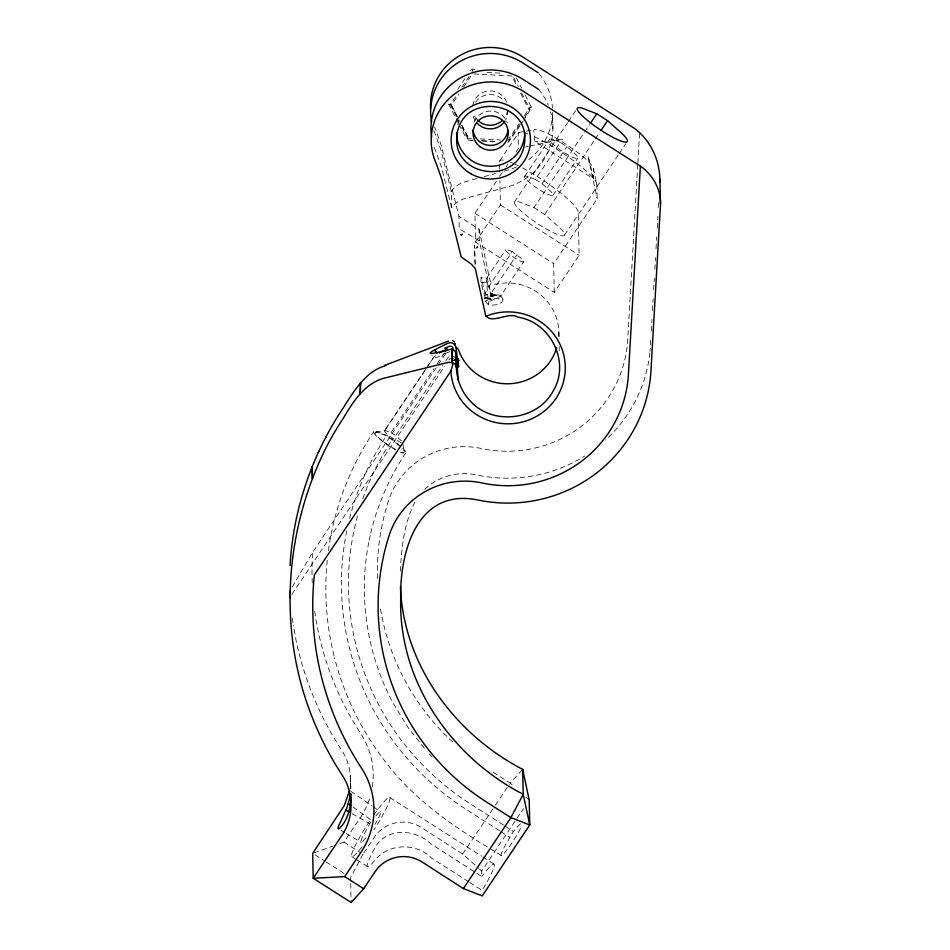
<?xml version="1.0" encoding="UTF-8"?>
<svg xmlns="http://www.w3.org/2000/svg" width="950" height="950" viewBox="0 0 950 950"><rect width="100%" height="100%" fill="white"/><g stroke="black" fill="none" stroke-linecap="round" stroke-linejoin="round"><path stroke-width="0.71" stroke-dasharray="4.75 3.56" d="M350.55 788.559L350.55 780.449M350.538 788.666C351.369 775.366 349.351 761.556 341.727 750.322A334.483 326.919 -1.2 0 1 308.916 685.116A328.747 321.326 -1.2 0 1 295.818 639.101L293.431 625.623M400.294 571.223C401.601 547.081 404.213 521.609 415.981 500.08M472.411 71.582L472.518 69.243L476.876 69.481M458.375 123.037L448.851 104.595L448.97 102.374M475.748 248.639L476.532 247.107L477.565 246.727L477.791 247.606C476.14 249.173 475.024 247.309 475.997 248.294L477.565 246.727M525.196 94.976L531.549 107.576L524.02 119.759M637.759 164.564L627.701 339.863A120.579 117.859 -1.2 0 1 481.258 448.459A79.361 77.567 -1.2 0 0 388.384 501.113A240.35 234.923 -1.2 0 0 377.625 581.578M637.842 163.091L639.623 132.157M650.774 339.981L650.441 345.871A143.248 140.018 -1.2 0 1 650.014 351.369M651.284 331.146L651.961 319.366M652.46 310.531L653.137 298.751M653.648 289.916L654.324 278.136M654.835 269.301L655.512 257.521M656.011 248.686L656.688 236.906M657.198 228.071L657.875 216.291M658.386 207.456L658.801 200.094M327.263 560.31C323.879 593.073 326.479 626.418 334.661 658.314M350.277 785.638L350.538 783.346M328.439 550.561C334.139 508.06 350.027 467.079 373.825 431.454M461.854 235.659L460.738 234.781L461.736 234.009L462.246 234.769L462.769 233.664L461.154 235.576L461.854 235.659L460.999 234.412L461.961 234.507M512.264 251.607L507.941 249.933A10.771 1.876 33.8 0 0 508.44 253.365A10.771 1.876 33.8 0 0 520.968 261.369A10.771 1.876 33.8 0 0 521.336 258.495L512.264 251.607L489.048 286.271L488.537 288.669L486.495 278.54L505.768 249.684M491.34 299.535L489.678 298.169L489.416 299.238C518.688 294.346 491.874 312.811 485.379 301.186C486.827 296.911 473.967 271.391 486.471 278.481C487.101 285.867 487.196 293.479 488.478 300.734L490.687 301.019L500.614 296.067L523.604 261.737M488.989 301.103L488.098 304.736L489.357 301.233M492.231 293.894L496.791 295.284L492.409 296.459L492.231 293.894L490.058 290.641L479.287 240.742L479.037 229.188L458.969 216.351L441.026 144.685L435.729 129.639A59.589 58.247 -1.2 0 1 434.601 127.015M427.939 365.952L433.924 356.963L436.145 355.098M500.614 296.067C499.356 293.123 492.812 297.279 490.675 293.859L489.048 286.271M496.102 295.296L494.606 295.83L494.962 295.141M353.02 807.072L371.759 820.396L363.684 834.812A18.145 2.161 -57.4 0 0 366.712 836.677M362.936 854.252L350.609 877.586L350.704 881.98M520.398 823.793A19.273 2.304 -57.4 0 0 518.973 825.229L513.38 831.369L504.034 847.531A19.273 2.304 -57.4 0 0 506.243 850.808A19.273 2.304 -57.4 0 0 521.716 825.277M292.315 586.957L312.633 552.235L446.168 352.866M405.709 453.055C389.393 477.47 377.447 504.771 370.678 533.354L370.809 532.76L368.636 542.889L368.766 542.296C358.114 596.588 366.914 654.324 393.051 703.071L408.132 727.664L426.407 750.797M425.576 369.431L384.56 430.73L424.65 370.856M426.396 368.196L433.782 357.164M485.272 292.731L486.198 291.674L485.189 292.398L485.83 293.799L485.45 292.042M457.746 89.288L464.918 78.577M455.537 96.769L450.728 103.966L448.851 104.595M461.961 87.174L469.193 76.38M456.368 116.529L450.918 105.984L458.897 94.086M463.671 86.949L470.844 76.237M507.787 140.446L519.08 123.702M524.519 115.461L529.447 108.229L531.323 106.839M507.822 142.369L519.781 124.509M524.566 117.373L529.34 110.236L529.304 108.312L531.549 107.576M520.03 125.709L508.428 142.096M520.826 124.521L523.224 120.947M499.795 160.811L518.439 132.976M522.737 167.972A45.351 7.909 33.8 0 1 532.285 173.434A71.321 12.433 33.8 0 1 540.075 178.339A45.351 7.909 33.8 0 1 578.217 212.171L579.12 255.289L554.266 292.398L475.558 242.072L474.952 213.322L496.589 181.011M502.229 172.591L499.795 176.225L499.676 170.477M506.279 166.547L507.906 164.124M516.004 152.024L518.439 148.39L518.142 134.021A45.351 7.909 33.8 0 1 523.117 132.477M475.558 242.072L500.401 204.963L499.89 180.536M524.685 176.379L549.539 139.27M514.532 201.958L567.542 122.799M568.361 121.576L575.7 110.616M535.384 179.431L542.094 183.718L548.839 189.703A17.005 2.969 33.8 0 1 548.946 194.786A17.005 2.969 33.8 0 1 528.829 181.925A17.005 2.969 33.8 0 1 528.722 176.842L535.384 179.431L560.239 142.334L566.948 146.621L573.693 152.606A17.005 2.969 33.8 0 1 573.788 157.688A17.005 2.969 33.8 0 1 553.672 144.827A17.005 2.969 33.8 0 1 553.565 139.745L560.239 142.334M542.094 183.718L566.948 146.621M533.971 207.575L544.742 214.451L557.199 225.506A30.044 5.237 33.8 0 1 557.389 234.484A30.044 5.237 33.8 0 1 521.847 211.755A30.044 5.237 33.8 0 1 521.657 202.777L533.971 207.575L583.727 133.285M584.547 132.062L589.439 124.759M375.808 432.214L384.916 430.564L391.032 432.618L433.829 368.719M437.119 363.803L444.529 352.747M552.971 195.261L577.826 158.151M401.494 440.942L395.723 435.622L442.569 365.679M445.859 360.774L449.968 354.635M490.675 293.859L491.399 296.602L490.675 293.859L516.966 254.612M544.742 214.451L594.498 140.173M595.317 138.949L599.391 132.857M291.899 594.308L444.754 366.094M564.621 235.03L618.45 154.648M619.269 153.437L625.789 143.688M554.266 292.398L553.66 263.649L597.158 198.716L596.849 184.348L593.584 169.005A34.01 5.926 33.8 0 0 564.977 143.628A59.981 10.462 33.8 0 0 558.422 139.507A34.01 5.926 33.8 0 0 533.829 130.815L534.66 141.206L593.679 178.933L593.584 169.005M339.886 843.588L343.971 842.116L360.228 817.831A79.361 77.567 -1.2 0 0 370.405 795.768M363.755 853.029L374.383 837.164A34.01 33.25 -1.2 0 1 422.429 828.163L462.638 854.074L478.527 868.169M462.638 854.074L494.582 806.372M495.401 805.149L509.331 784.367M468.552 881.707L431.549 858.052C416.053 842.531 388.692 843.078 374.87 860.32A35.15 4.192 -57.4 0 1 374.621 848.492C385.629 826.761 415.684 828.78 431.264 844.182L481.828 876.518L481.709 870.996L516.111 819.624M516.931 818.401L523.486 808.616M492.409 296.459L490.105 296.139L492.242 295.925L493.394 294.595L491.934 294.928L491.566 293.764L491.934 294.928L492.516 294.084M375.749 816.014L377.732 813.829A18.145 2.161 -57.4 0 1 374.965 824.351M493.276 772.35L510.15 783.144L522.678 769.381M424.709 489.404C438.128 476.33 458.221 470.951 476.461 474.893A143.248 140.018 -1.2 0 0 584.678 455.988M494.606 295.83L494.582 295.034L492.991 296.293L492.242 295.925L494.19 294.928M491.934 294.928L492.86 294.31M461.391 235.232L462.246 234.769M488.11 299.737L485.379 301.186L488.205 300.2M470.499 70.241L472.518 69.243M449.908 351.512L447.664 352.569M384.916 430.564L384.489 431.276L385.831 433.081L390.497 437L401.636 442.902M447.308 352.735C442.676 353.269 435.599 361.166 431.965 355.537M492.242 295.925L494.582 295.034M487.968 297.956L484.761 298.312L487.896 297.113L484.69 297.944M490.889 299.511L489.678 298.169L488.062 298.573L485.782 295.961L480.938 277.376M484.227 295.747L487.671 294.476L484.156 295.402M314.034 852.851L333.082 846.023M452.853 360.715L455.086 360.062L453.625 358.328M476.864 178.576L465.441 181.688A26.469 25.876 -1.2 0 0 451.286 191.176L451.63 207.706A26.469 25.876 -1.2 0 1 465.785 198.217L507.217 186.948A62.356 60.943 -1.2 0 0 550.644 111.91M484.013 176.641L495.437 173.529M504.011 171.19L506.872 170.418A62.356 60.943 -1.2 0 0 516.467 166.963M459.052 124.355L466.533 138.843L471.473 138.463M484.761 298.312L487.932 297.576M525.54 146.941L528.378 146.359M529.791 146.062L562.447 139.365L545.585 141.752L534.66 141.206M519.377 132.371L524.97 131.349M526.371 131.1L534.767 129.568M452.794 360.05L455.086 360.062M480.225 138.914L500.638 139.982M472.874 140.279L468.433 140.054L466.533 138.843M481.769 140.731L498.061 141.562M473.896 73.934L511.658 75.976L516.42 85.203M461.807 127.062L468.611 140.244L472.969 140.481M481.686 140.944L497.657 141.811M486.982 72.402L503.013 73.304M481.638 282.494L486.768 282.874L481.591 282.233M401.043 446.726L392.54 439.185L386.662 435.421L378.242 432.143A19.273 3.361 33.8 0 0 376.295 435.943A19.273 3.361 33.8 0 0 395.77 449.92M452.592 356.119L455.098 357.331M488.062 298.573L489.096 299.084M352.117 813.687L369.562 823.674M340.979 830.371L344.779 832.616M346.049 833.364L361.249 842.353M479.287 240.742L459.23 228.796L458.969 216.351M501.457 855.534C457.722 829.492 413.808 800.731 383.325 759.026C360.549 728.935 343.817 694.307 334.507 657.732M500.401 204.963L579.12 255.289M474.952 213.322L553.66 263.649M391.032 432.618L395.723 435.622M503.536 825.075L470.309 803.831A269.527 263.435 -1.2 0 1 358.34 512.952M504.771 825.859L513.38 831.369M499.688 830.822L466.462 809.578A276.557 270.311 -1.2 0 1 347.094 529.209M500.911 831.618L509.532 837.128M389.761 797.466L481.662 856.223M482.909 857.019L494.083 864.168M469.775 882.502L482.113 890.387A35.15 4.192 -57.4 0 0 494.344 864.975A35.15 4.192 -57.4 0 0 481.828 876.518M343.971 842.116L360.561 852.732M351.773 856.591L355.371 858.895M356.571 859.667L367.389 866.578M315.127 854.905L324.912 861.163M326.135 861.947L344.494 873.679M457.009 115.924L450.728 103.966L457.33 116.684M350.883 791.291L372.269 806.051M373.457 806.871L380.594 811.787M399.095 445.491L394.321 441.263L384.916 435.242L379.252 433.046A17.575 3.064 33.8 0 0 377.922 436.952A17.575 3.064 33.8 0 0 396.649 449.991M510.15 783.144L512.264 785.021M526.039 797.24L529.221 800.054M479.584 869.107L481.709 870.996M429.281 753.896L432.143 756.984M500.733 295.486L503.441 300.01M593.679 178.933L587.979 155.693L597.158 198.716M461.949 125.59L468.564 138.308L468.611 140.244M516.349 77.853L521.788 88.397M520.493 93.1L529.34 110.236M461.771 125.151L468.576 138.32M457.045 117.847L459.088 121.79M513.724 77.627L518.308 86.557M521.586 92.922L529.447 108.229M489.678 298.169L490.2 299.428M451.286 191.176L441.144 150.67L435.848 135.624A59.589 58.247 -1.2 0 1 433.723 130.316M451.63 207.706L441.489 167.2L436.204 152.154A59.589 58.247 -1.2 0 1 433.628 145.493M479.037 229.188L489.832 279.787A5.664 5.546 -1.2 0 0 496.565 284.062A51.585 50.421 -1.2 0 1 558.731 337.333M402.657 443.508L404.308 451.238M292.921 622.713L292.113 616.324M460.999 234.412L461.154 235.576M350.764 788.429L350.218 774.107L350.776 788.607L350.574 777.563M475.107 264.136L474.525 245.527L475.142 264.219M558.873 332.061L558.992 337.82M559.182 346.465L559.265 350.787M552.9 128.856L552.556 112.326A62.356 60.943 -1.2 0 1 527.725 160.348M499.558 164.718L499.652 169.041M450.882 104.073L450.918 105.984M350.74 883.453L351.132 902.5M507.549 110.343A17.575 17.171 -1.2 0 1 504.83 117.503M477.47 120.032A17.575 17.171 -1.2 0 1 473.444 113.489M472.708 105.877A17.575 17.171 -1.2 0 1 506.825 102.731M507.704 110.081A17.575 17.171 -1.2 0 1 505.59 119.997M475.154 120.579A17.575 17.171 -1.2 0 1 472.886 114.594M475.511 102.303A17.575 17.171 -1.2 0 1 502.871 99.774M539.137 73.874A62.356 60.943 -1.2 0 1 552.449 108.039M538.567 89.3A62.356 60.943 -1.2 0 1 548.293 105.153M474.086 122.265A17.575 17.171 -1.2 0 1 507.253 122.847M457.769 124.581A34.01 33.25 -1.2 0 1 460.168 118.311M403.548 449.956A17.575 3.064 33.8 0 1 400.152 451.582M448.863 359.955A5.676 5.462 -16.7 0 1 450.312 358.471M314.747 611.301A305.734 298.834 -1.2 0 0 325.743 659.929A311.802 304.76 -1.2 0 0 360.739 733.59A79.361 77.567 -1.2 0 1 372.162 787.859M312.241 582.92A305.734 298.834 -1.2 0 1 312.633 552.235M373.623 815.195A35.15 4.192 -57.4 0 1 390.022 798.273A35.15 4.192 -57.4 0 1 373.932 829.861M362.164 846.699A35.15 4.192 -57.4 0 1 351.999 853.254A35.15 4.192 -57.4 0 1 370.607 819.601M452.794 742.104A240.35 234.923 -1.2 0 1 380.083 606.326M649.871 352.735A143.248 140.018 -1.2 0 1 605.768 439.862M349.588 518.451A276.557 270.311 -1.2 0 1 386.662 435.421M362.793 498.821A269.527 263.435 -1.2 0 1 392.54 439.185M402.646 448.21A19.273 3.361 33.8 0 1 399.962 451.986M596.849 184.348A45.351 7.909 33.8 0 0 558.719 150.516A71.321 12.433 33.8 0 0 550.917 145.611A45.351 7.909 33.8 0 0 532.819 135.909M499.498 161.844A45.351 7.909 33.8 0 1 504.486 160.312M510.471 162.177A45.351 7.909 33.8 0 1 514.188 163.732M515.173 164.184A45.351 7.909 33.8 0 1 518.296 165.68M525.849 133.202A45.351 7.909 33.8 0 1 527.962 133.926"/><path stroke-width="1.43" d="M452.438 349.196L452.117 362.651C454.231 363.434 456.558 364.859 456.428 367.448C456.665 380.154 461.938 392.564 470.82 401.648C493.406 425.944 537.807 420.292 553.256 390.818C570.534 362.354 550.644 322.133 518.059 317.205C508.654 311.149 491.839 324.662 485.676 315.519L475.238 268.423L471.331 264.147L461.201 256.904L441.75 179.182L436.454 164.136A59.589 58.247 -1.2 0 1 452.117 95.938A59.589 58.247 -1.2 0 1 523.462 91.449L634.909 162.699C651.082 171.273 662.197 188.741 660.333 207.338L650.964 370.785A143.248 140.018 -1.2 0 1 476.983 499.807C417.157 488.193 399.499 552.021 400.71 599.023C398.608 681.411 451.226 757.245 523.201 794.295L529.744 824.968L482.232 895.909L463.363 888.571L423.154 862.659A34.01 33.25 -1.2 0 0 375.108 871.649L363.66 888.737L351.132 902.5L313.203 878.251L312.681 853.337L344.339 805.505L349.588 790.412M659.822 182.436C660.582 161.821 650.976 140.327 634.184 128.214L522.737 56.964A59.589 58.247 -1.2 0 0 460.322 55.278A59.589 58.247 -1.2 0 0 430.576 108.953M290.059 565.606C293.217 509.616 311.944 454.789 343.057 408.179L343.282 407.823C353.459 391.721 366.094 371.022 385.011 365.916M640.336 166.654L628.425 374.348A120.579 117.859 -1.2 0 1 481.983 482.956A79.361 77.567 -1.2 0 0 389.096 535.598A240.35 234.923 -1.2 0 0 486.768 802.216L510.874 817.629L529.744 824.968L529.221 800.054L522.678 769.381C454.634 733.994 403.216 664.632 400.437 586.625M350.692 794.093L347.344 806.609L341.003 820.943A19.071 2.28 -57.4 0 0 341.691 826.013C348.983 817.036 351.013 805.006 350.918 793.737M318.761 451.476L318.298 452.402M456.202 355.918L458.624 367.044L456.024 348.151A5.664 5.546 -1.2 0 0 448.317 343.069C413.986 359.385 435.884 352.604 452.058 349.054L452.117 362.651L448.721 362.294L386.329 377.637C365.691 381.959 353.436 401.197 343.496 417.976A233.356 180.963 -68.8 0 0 326.372 447.082C288.016 523.248 278.849 614.65 304.713 696.219A334.483 326.919 -1.2 0 0 342.249 775.236C354.148 793.048 353.982 817.748 341.893 835.418L313.203 878.251L344.696 876.613L360.952 852.328A79.361 77.567 -1.2 0 0 361.463 768.075A311.802 304.76 -1.2 0 1 326.468 694.426A305.746 298.834 -1.2 0 1 314.379 574.928L450.87 371.117L453.162 363.233M326.159 436.537L325.755 437.261M590.259 123.548L596.778 113.798L607.549 120.686L620.006 131.729A30.044 5.237 33.8 0 1 620.184 140.707A30.044 5.237 33.8 0 1 584.642 117.99A30.044 5.237 33.8 0 1 584.464 109.013L596.778 113.798M445.348 351.512L446.999 349.066L444.754 348.139L449.386 346.382A2.719 2.66 -1.2 0 1 453.091 348.816M601.018 130.423L607.549 120.686M463.363 888.571L510.874 817.629L523.201 794.295L522.678 769.381M439.316 352.996L446.999 349.066M455.311 343.532L454.456 343.591L454.729 344.992M452.058 349.054L455.264 351.393L456.154 354.267M345.895 810.124L349.636 812.262M538.222 72.77L522.856 62.949A59.589 58.247 -1.2 0 0 457.342 63.139A59.589 58.247 -1.2 0 0 431.549 122.028M538.567 89.3L523.212 79.479A59.589 58.247 -1.2 0 0 458.304 79.278A59.589 58.247 -1.2 0 0 431.656 137.156M344.696 876.613L363.66 888.737M452.675 340.611L454.492 341.881M348.329 803.736L350.669 805.41M436.988 352.925L434.542 349.802L436.822 353.032M448.531 341.098L384.75 365.382L386.329 365.382M289.892 596.066L289.928 597.716L289.798 591.28L290.201 596.921M456.819 361.321L458.233 379.952M455.952 352.949L456.428 367.448L456.036 353.234M659.906 179.194L660.428 204.143M502.324 120.472A17.575 17.171 -1.2 0 1 477.47 120.032M504.913 121.101A17.575 17.171 -1.2 0 1 477.553 123.631M507.977 130.459A17.575 17.171 -1.2 0 1 473.053 129.841M524.661 132.181A34.01 33.25 -1.2 0 1 507.181 162.058A34.01 33.25 -1.2 0 1 472.019 160.847L470.891 160.087A34.01 33.25 -1.2 0 1 456.641 132.513M485.901 316.267A57.249 55.967 -1.2 0 1 562.994 352.141A57.249 55.967 -1.2 0 1 517.75 422.999A57.249 55.967 -1.2 0 1 450.87 371.117M556.759 347.688A51.585 50.421 -1.2 0 1 508.689 383.764A51.585 50.421 -1.2 0 1 458.719 350.348A5.664 5.546 -1.2 0 0 456.036 347.308M360.584 382.791L360.157 393.787L360.584 382.791M457.057 134.698C450.846 177.792 519.317 186.224 524.495 143.319C530.717 100.225 462.246 91.794 457.057 134.698M312.158 466.759L312.384 478.503L312.158 466.759M458.696 360.786L458.185 358.874L458.696 360.786M479.952 146.656A17.575 17.171 -1.2 0 0 508.072 135.244A17.575 17.171 -1.2 0 0 483.93 117.159A17.575 17.171 -1.2 0 0 479.952 146.656M471.604 174.171A39.686 38.784 -1.2 0 0 530.48 139.448A39.686 38.784 -1.2 0 0 470.333 107.006A39.686 38.784 -1.2 0 0 471.604 174.171"/></g></svg>
